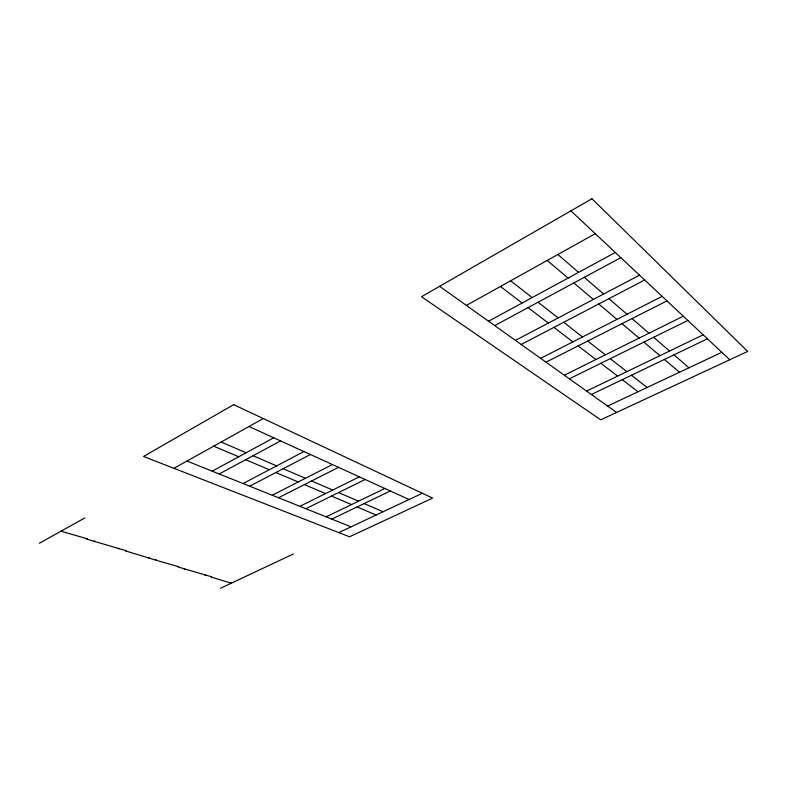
<?xml version="1.0" encoding="UTF-8"?>
<svg xmlns="http://www.w3.org/2000/svg" width="787" height="787" viewBox="0 0 787 787"><rect width="100%" height="100%" fill="white"/><g stroke="black" fill="none" stroke-linecap="round" stroke-linejoin="round"><path stroke-width="1.18" d="M211.605 577.156L211.083 577.028L231.28 583.197M94.765 541.505L86.383 538.918M39.35 543.246L84.848 517.915M173.917 468.314L263.261 418.556M466.406 305.435L595.247 233.69M126.205 551.107L125.635 550.939L156.082 560.236M87.455 538.839L60.992 531.195M212.205 471.167L273.728 437.788M488.57 321.224L615.296 252.479M94.715 541.062L94.165 541.328L126.146 550.674M219.209 473.971L280.585 440.917M494.698 325.592L620.825 257.654M243.055 483.533L303.91 451.551M515.436 340.377L639.516 275.175M184.502 568.912L177.35 566.67M249.686 486.189L310.383 454.502M521.181 344.47L644.671 280.005M272.243 495.23L332.399 464.546M540.63 358.341L662.133 296.365M156.042 559.813L155.541 560.069L178.285 566.61M278.519 497.748L338.518 467.34M546.021 362.177L666.953 300.89M299.896 506.316L359.344 476.833M564.309 375.212L683.303 316.207M184.483 568.509L183.991 568.755L211.614 576.802M305.848 508.697L365.138 479.48M569.375 378.822L687.828 320.447M118.207 548.667L119.29 548.578M326.133 516.833L384.863 488.481M586.59 391.09L703.165 334.819M148.477 557.914L149.53 557.816M331.78 519.095L390.352 490.98M591.362 394.503L707.405 338.794M220.557 588.243L293.344 553.989M338.774 532.602L422.334 493.272M607.603 406.072L721.827 352.31M204.679 575.071L205.673 574.982M230.807 583.049L231.772 582.97M186.962 461.044L351.051 526.828M213.7 446.16L238.736 456.775M245.682 459.716L269.311 469.731M275.873 472.515L298.214 481.988M304.421 484.615L325.572 493.587M331.455 496.076L351.514 504.575M357.091 506.946L376.137 515.023M221.137 442.019L246.115 452.771M253.04 455.752L276.611 465.894M283.153 468.718L305.425 478.299M311.613 480.965L332.704 490.045M338.567 492.573L358.557 501.181M364.115 503.572L383.092 511.747M248.997 426.505L409.073 499.519M439.599 286.32L616.565 412.457M500.463 286.468L522.115 303.034M528.087 307.609L548.323 323.093M553.92 327.372L572.887 341.892M578.13 345.906L595.936 359.531M600.865 363.299L617.608 376.117M622.251 379.668L638.041 391.749M510.655 280.792L532.15 297.584M538.082 302.228L558.16 317.928M563.708 322.267L582.518 336.974M587.722 341.046L605.38 354.848M610.269 358.665L626.865 371.651M631.469 375.251L647.111 387.479M547.191 260.448L568.076 278.096M573.841 282.966L593.339 299.434M598.73 303.989L616.969 319.404M622.015 323.664L639.123 338.115M643.855 342.109L659.929 355.685M664.376 359.452L679.506 372.231M557.875 254.496L578.583 272.4M584.288 277.339L603.619 294.033M608.951 298.647L627.032 314.269M632.03 318.587L648.97 333.235M653.653 337.289L669.56 351.041M673.977 354.848L688.95 367.785M570.9 210.867L729.765 359.748M233.68 404.656L143.529 456.46L349.517 536.793L432.614 498.102L233.68 404.656M591.972 198.757L421.507 296.719L600.717 419.835L747.65 351.425L591.972 198.757"/></g></svg>
